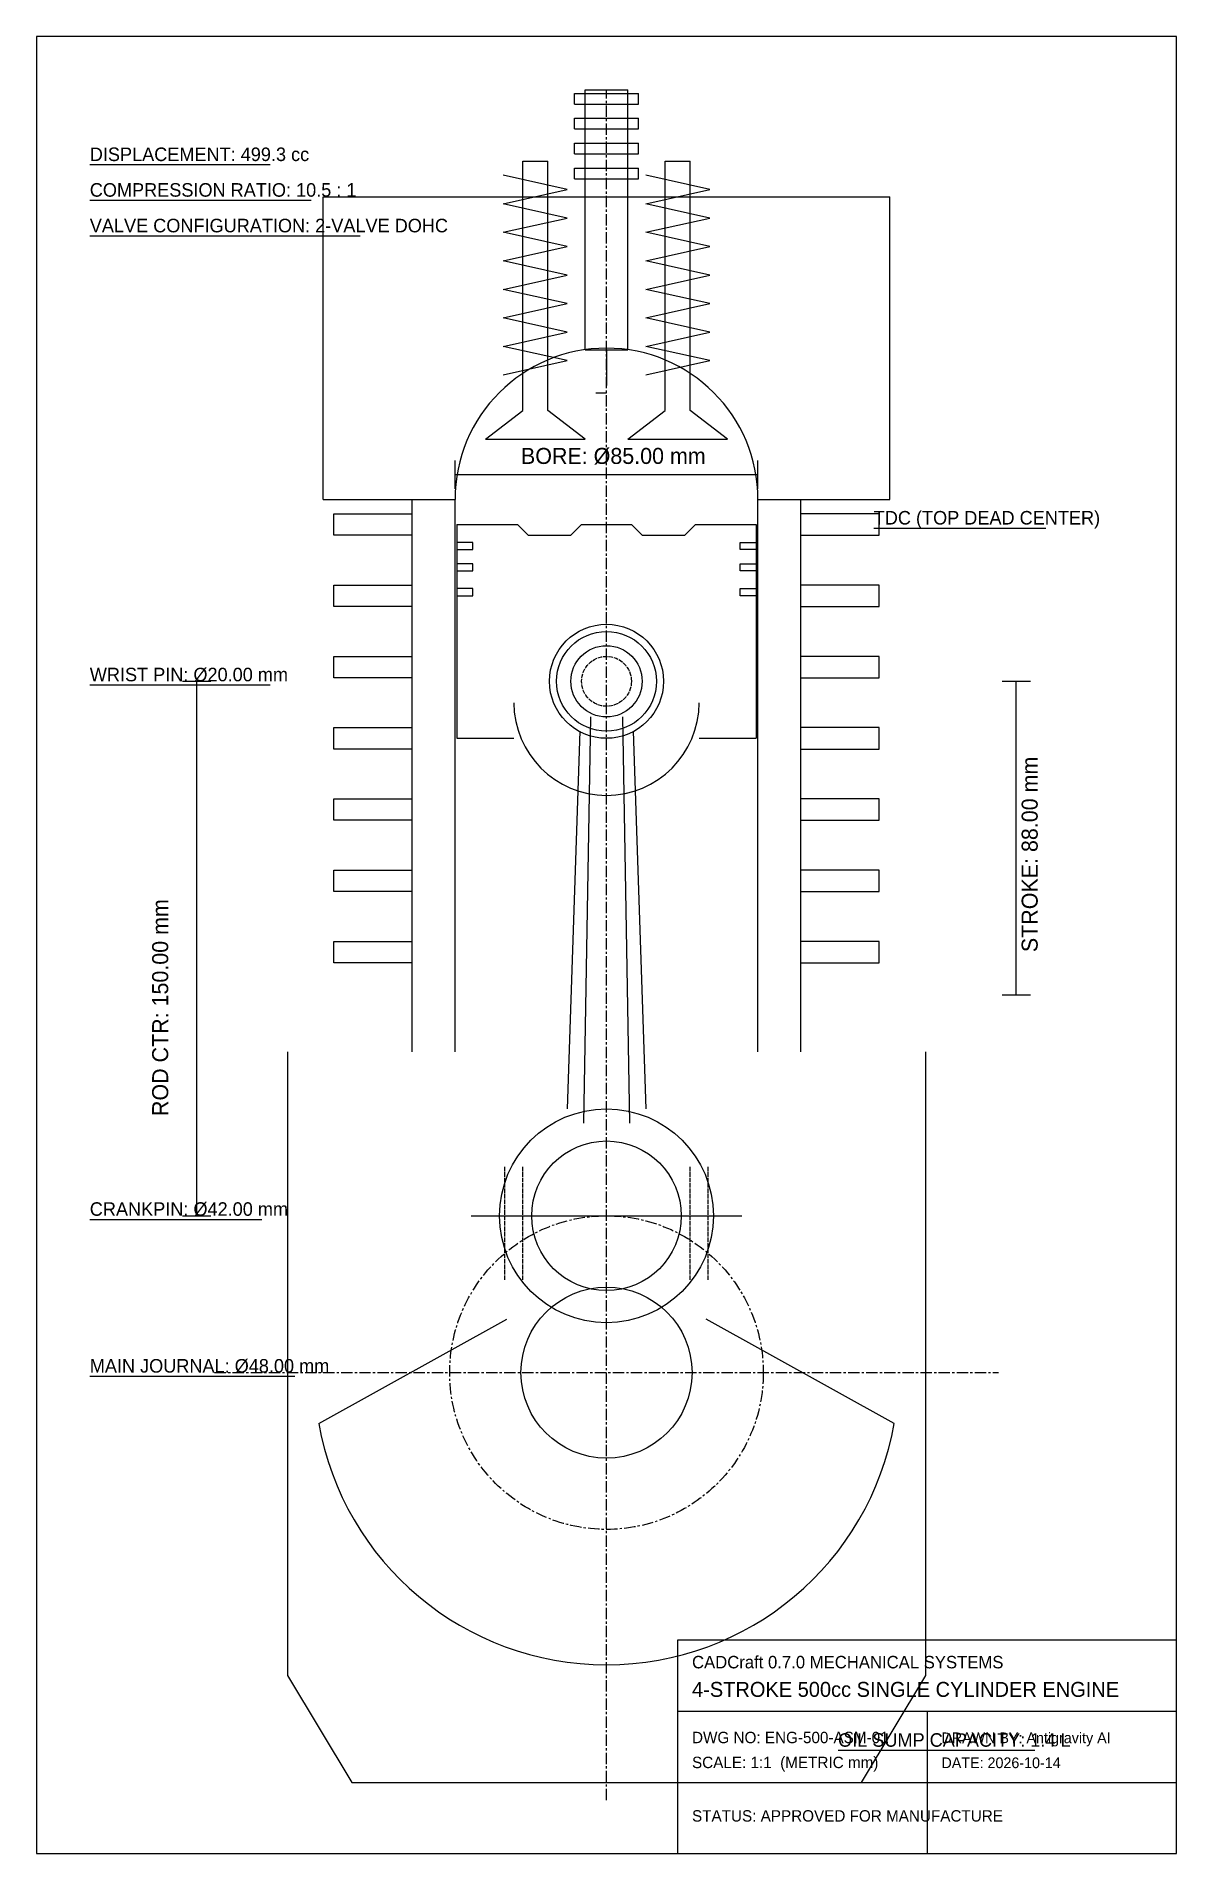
# Model space of a CAD drawing. Header units: metres. Extents: x -160 to 160, y -135 to 375.
import ezdxf

# ---------------------------------------------------------------- set-up
doc = ezdxf.new("R2010")
doc.units = ezdxf.units.M
doc.linetypes.add('CENTER', pattern=[5.08, 3.175, -0.635, 0.635, -0.635])
doc.linetypes.add('DASHED', pattern=[1.524, 1.27, -0.254])
for name, color, linetype in [('BORDER', 5, 'Continuous'), ('CENTER', 1, 'CENTER'), ('DIMENSIONS', 3, 'Continuous'), ('HIDDEN', 2, 'DASHED'), ('INTERNAL', 4, 'Continuous'), ('OUTLINE', 7, 'Continuous'), ('TEXT', 6, 'Continuous')]:
    doc.layers.add(name, color=color, linetype=linetype)

msp = doc.modelspace()

# ---------------------------------------------------------------- linework, layer by layer
at = {"layer": 'BORDER'}
for p, q in [((160, 375), (-160, 375)), ((-160, 375), (-160, -135)), ((160, -135), (160, 375)), ((20, -135), (20, -75)), ((20, -75), (160, -75)), ((20, -95), (160, -95)), ((90, -95), (90, -135)), ((20, -115), (160, -115)), ((-160, -135), (160, -135))]:
    msp.add_line(p, q, dxfattribs=at)
at = {"layer": 'CENTER'}
for p, q in [((0, -120), (0, 360)), ((-110, 0), (110, 0))]:
    msp.add_line(p, q, dxfattribs=at)
msp.add_circle((0, 0), 44, dxfattribs=at)
at = {"layer": 'DIMENSIONS'}
for p, q in [((-145, 339), (-94.4, 339)), ((-145, 329), (-82.9, 329)), ((-145, 319), (-69.1, 319)), ((-42.5, 248), (-42.5, 256)), ((42.5, 248), (42.5, 256)), ((-42.5, 252), (42.5, 252)), ((75, 237), (123.3, 237)), ((-119, 194), (-111, 194)), ((-115, 44), (-115, 194)), ((111, 194), (119, 194)), ((115, 106), (115, 194)), ((-145, 193), (-94.4, 193)), ((111, 106), (119, 106)), ((-145, 43), (-96.7, 43)), ((-119, 44), (-111, 44)), ((-145, -1), (-87.5, -1)), ((65, -106), (120.2, -106))]:
    msp.add_line(p, q, dxfattribs=at)
at = {"layer": 'HIDDEN'}
for p, q in [((-28.5, 26), (-28.5, 58)), ((-23.5, 26), (-23.5, 58)), ((23.5, 26), (23.5, 58)), ((28.5, 26), (28.5, 58))]:
    msp.add_line(p, q, dxfattribs=at)
msp.add_circle((0, 194), 7, dxfattribs=at)
at = {"layer": 'INTERNAL'}
for p, q in [((-23.5, 270), (-23.5, 340)), ((-23.5, 340), (-16.5, 340)), ((-16.5, 270), (-16.5, 340)), ((16.5, 270), (16.5, 340)), ((16.5, 340), (23.5, 340)), ((23.5, 270), (23.5, 340)), ((-11, 332), (-29, 336)), ((-29, 328), (-11, 332)), ((29, 332), (11, 336)), ((11, 328), (29, 332)), ((-11, 324), (-29, 328)), ((29, 324), (11, 328)), ((-29, 320), (-11, 324)), ((11, 320), (29, 324)), ((-11, 316), (-29, 320)), ((29, 316), (11, 320)), ((-29, 312), (-11, 316)), ((-11, 308), (-29, 312)), ((11, 312), (29, 316)), ((29, 308), (11, 312)), ((-29, 304), (-11, 308)), ((11, 304), (29, 308)), ((-11, 300), (-29, 304)), ((29, 300), (11, 304)), ((-29, 296), (-11, 300)), ((-11, 292), (-29, 296)), ((11, 296), (29, 300)), ((29, 292), (11, 296)), ((-29, 288), (-11, 292)), ((11, 288), (29, 292)), ((-11, 284), (-29, 288)), ((0, 287), (0, 277)), ((29, 284), (11, 288)), ((-29, 280), (-11, 284)), ((11, 280), (29, 284)), ((-3, 275), (0, 275)), ((-34, 262), (-23.5, 270)), ((-6, 262), (-16.5, 270)), ((6, 262), (16.5, 270)), ((34, 262), (23.5, 270)), ((-34, 262), (-6, 262)), ((6, 262), (34, 262)), ((-37.5, 233), (-42, 233)), ((-42, 231), (-37.5, 231)), ((-37.5, 231), (-37.5, 233)), ((37.5, 231), (37.5, 233)), ((37.5, 233), (42, 233)), ((42, 231), (37.5, 231)), ((-37.5, 227), (-42, 227)), ((-42, 225), (-37.5, 225)), ((-37.5, 225), (-37.5, 227)), ((37.5, 225), (37.5, 227)), ((37.5, 227), (42, 227)), ((42, 225), (37.5, 225)), ((-37.5, 220), (-42, 220)), ((-37.5, 218), (-37.5, 220)), ((37.5, 218), (37.5, 220)), ((37.5, 220), (42, 220)), ((-42, 218), (-37.5, 218)), ((42, 218), (37.5, 218)), ((-4.5, 184), (-6.5, 70)), ((4.5, 184), (6.5, 70))]:
    msp.add_line(p, q, dxfattribs=at)
at = {"layer": 'OUTLINE'}
for p, q in [((-9, 356), (-9, 359)), ((-9, 359), (9, 359)), ((-6, 287), (-6, 360)), ((-6, 360), (6, 360)), ((6, 287), (6, 360)), ((9, 356), (9, 359)), ((-9, 356), (9, 356)), ((-9, 349), (-9, 352)), ((-9, 352), (9, 352)), ((9, 349), (9, 352)), ((-9, 349), (9, 349)), ((-9, 342), (-9, 345)), ((-9, 345), (9, 345)), ((-9, 342), (9, 342)), ((9, 342), (9, 345)), ((-9, 335), (-9, 338)), ((-9, 338), (9, 338)), ((9, 335), (9, 338)), ((-9, 335), (9, 335)), ((-79.5, 245), (-79.5, 330)), ((-79.5, 330), (79.5, 330)), ((79.5, 245), (79.5, 330)), ((-6, 287), (6, 287)), ((-79.5, 245), (-42.5, 245)), ((-54.5, 90), (-54.5, 245)), ((-42.5, 90), (-42.5, 245)), ((42.5, 90), (42.5, 245)), ((42.5, 245), (79.5, 245)), ((54.5, 90), (54.5, 245)), ((-76.5, 235), (-76.5, 241)), ((-76.5, 241), (-54.5, 241)), ((76.5, 241), (54.5, 241)), ((76.5, 235), (76.5, 241)), ((-54.5, 235), (-76.5, 235)), ((-42, 238), (-25, 238)), ((-42, 238), (-42, 178)), ((-25, 238), (-22, 235)), ((-22, 235), (-10, 235)), ((-10, 235), (-7, 238)), ((-7, 238), (7, 238)), ((7, 238), (10, 235)), ((10, 235), (22, 235)), ((22, 235), (25, 238)), ((25, 238), (42, 238)), ((42, 238), (42, 178)), ((54.5, 235), (76.5, 235)), ((-76.5, 215), (-76.5, 221)), ((-76.5, 221), (-54.5, 221)), ((76.5, 221), (54.5, 221)), ((76.5, 215), (76.5, 221)), ((-54.5, 215), (-76.5, 215)), ((54.5, 215), (76.5, 215)), ((-76.5, 195), (-76.5, 201)), ((-76.5, 201), (-54.5, 201)), ((76.5, 201), (54.5, 201)), ((76.5, 195), (76.5, 201)), ((-54.5, 195), (-76.5, 195)), ((54.5, 195), (76.5, 195)), ((-76.5, 175), (-76.5, 181)), ((-76.5, 181), (-54.5, 181)), ((-7.5, 180), (-11, 74)), ((7.5, 180), (11, 74)), ((76.5, 181), (54.5, 181)), ((76.5, 175), (76.5, 181)), ((-54.5, 175), (-76.5, 175)), ((-42, 178), (-26, 178)), ((26, 178), (42, 178)), ((54.5, 175), (76.5, 175)), ((-76.5, 155), (-76.5, 161)), ((-76.5, 161), (-54.5, 161)), ((76.5, 161), (54.5, 161)), ((76.5, 155), (76.5, 161)), ((-54.5, 155), (-76.5, 155)), ((54.5, 155), (76.5, 155)), ((-76.5, 135), (-76.5, 141)), ((-76.5, 141), (-54.5, 141)), ((76.5, 141), (54.5, 141)), ((76.5, 135), (76.5, 141)), ((-54.5, 135), (-76.5, 135)), ((54.5, 135), (76.5, 135)), ((-76.5, 115), (-76.5, 121)), ((-76.5, 121), (-54.5, 121)), ((76.5, 121), (54.5, 121)), ((76.5, 115), (76.5, 121)), ((-54.5, 115), (-76.5, 115)), ((54.5, 115), (76.5, 115)), ((-89.5, 90), (-89.5, -85)), ((89.5, 90), (89.5, -85)), ((-38, 44), (38, 44)), ((-80.75, -14.24), (-28, 15)), ((80.75, -14.24), (28, 15)), ((-89.5, -85), (-71.5, -115)), ((89.5, -85), (71.5, -115)), ((-71.5, -115), (71.5, -115))]:
    msp.add_line(p, q, dxfattribs=at)
for centre, radius in [((0, 194), 16), ((0, 194), 14), ((0, 194), 10), ((0, 44), 30), ((0, 44), 21), ((0, 0), 24)]:
    msp.add_circle(centre, radius, dxfattribs=at)
for centre, radius, start, end in [((0, 245), 42.5, 0, 180), ((0, 188), 26, 180, 0), ((0, 0), 82, 190, 350)]:
    msp.add_arc(centre, radius, start, end, dxfattribs=at)

# ---------------------------------------------------------------- texts
at = {"layer": 'TEXT'}
for s, height, p in [('DISPLACEMENT: 499.3 cc', 3.8, (-145, 340)), ('COMPRESSION RATIO: 10.5 : 1', 3.8, (-145, 330)), ('VALVE CONFIGURATION: 2-VALVE DOHC', 3.8, (-145, 320)), ('BORE: %%c85.00 mm', 4.5, (-24, 255)), ('TDC (TOP DEAD CENTER)', 3.8, (75, 238)), ('WRIST PIN: %%c20.00 mm', 3.8, (-145, 194)), ('CRANKPIN: %%c42.00 mm', 3.8, (-145, 44)), ('MAIN JOURNAL: %%c48.00 mm', 3.8, (-145, 0)), ('CADCraft 0.7.0 MECHANICAL SYSTEMS', 3.5, (24, -83)), ('4-STROKE 500cc SINGLE CYLINDER ENGINE', 4.2, (24, -91)), ('DWG NO: ENG-500-ASM-01', 3.2, (24, -104)), ('OIL SUMP CAPACITY: 1.4 L', 3.8, (65, -105)), ('DRAWN BY: Antigravity AI', 3, (94, -104)), ('SCALE: 1:1  (METRIC mm)', 3.2, (24, -111)), ('DATE: 2026-10-14', 3, (94, -111)), ('STATUS: APPROVED FOR MANUFACTURE', 3.2, (24, -126))]:
    msp.add_text(s, height=height, dxfattribs=at).set_placement(p)
for s, p in [('STROKE: 88.00 mm', (121, 118)), ('ROD CTR: 150.00 mm', (-123, 72))]:
    msp.add_text(s, height=4.5, rotation=90, dxfattribs=at).set_placement(p)

doc.saveas('drawing.dxf')
